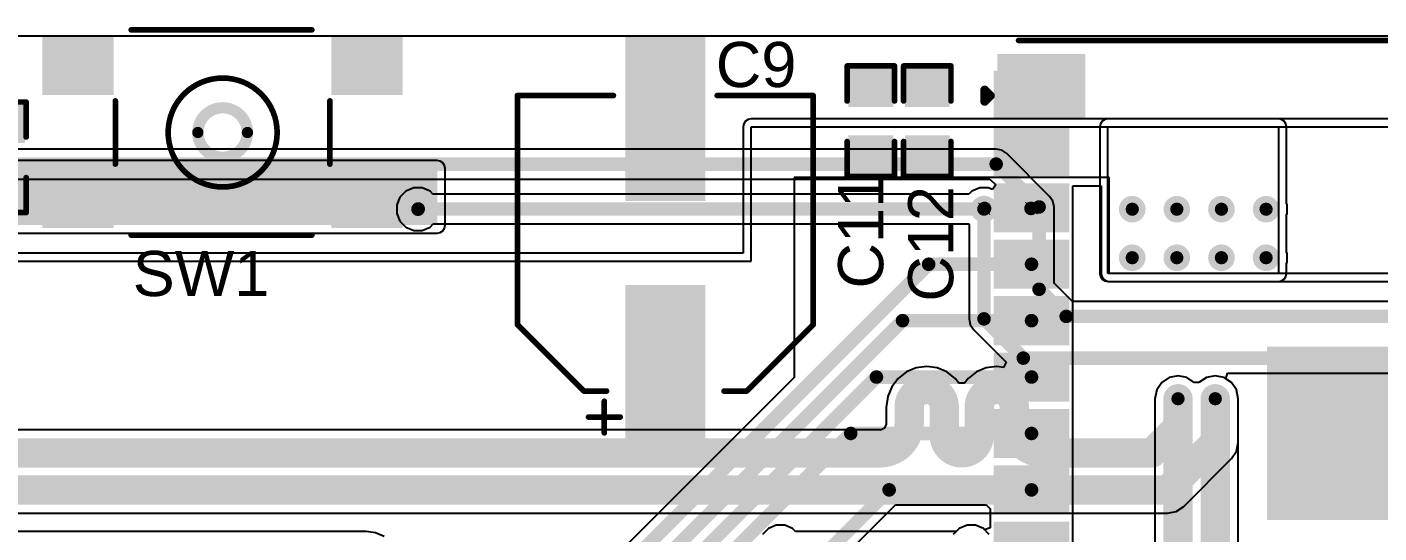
# Model space of a CAD drawing. Header units: millimetres. Extents: x -3 to 175, y -4 to 177.
# Drawn here: x 54.73 to 85.14, y 164.87 to 176.26 of the extents above; entities that cross this region are included whole.
import ezdxf

# ---------------------------------------------------------------- set-up
doc = ezdxf.new("R2010")
doc.units = ezdxf.units.MM
for name, color, linetype in [('BottomLayer', 5, 'Continuous'), ('TopLayer', 1, 'Continuous'), ('TopOverlay', 2, 'Continuous'), ('TopPaste', 8, 'Continuous'), ('TopSolder', 216, 'Continuous'), ('ViaHoleLayer', 16, 'Continuous')]:
    doc.layers.add(name, color=color, linetype=linetype)
doc.styles.add('Arial', font='', dxfattribs={"height": 0.2})
doc.styles.get('Arial').set_extended_font_data('Arial')

# ---------------------------------------------------------------- blocks, each defined once
blk = doc.blocks.new('TS_1109S_C_B_14')
at = {"layer": 'TopLayer'}
for points in [[(-3.95, 2.05), (-2.55, 2.05), (-2.55, 0.95), (-3.95, 0.95)], [(2.55, 2.05), (3.95, 2.05), (3.95, 0.95), (2.55, 0.95)], [(-3.95, -0.95), (-2.55, -0.95), (-2.55, -2.05), (-3.95, -2.05)], [(2.55, -0.95), (3.95, -0.95), (3.95, -2.05), (2.55, -2.05)]]:
    blk.add_hatch(color=1, dxfattribs=at).paths.add_polyline_path(points)
at = {"layer": 'TopPaste'}
for points in [[(-3.95, 2.05), (-2.55, 2.05), (-2.55, 0.95), (-3.95, 0.95)], [(2.55, 2.05), (3.95, 2.05), (3.95, 0.95), (2.55, 0.95)], [(-3.95, -0.95), (-2.55, -0.95), (-2.55, -2.05), (-3.95, -2.05)], [(2.55, -0.95), (3.95, -0.95), (3.95, -2.05), (2.55, -2.05)]]:
    blk.add_hatch(color=8, dxfattribs=at).paths.add_polyline_path(points)
at = {"layer": 'TopSolder'}
for points in [[(-4.052, 2.152), (-2.448, 2.152), (-2.448, 0.848), (-4.052, 0.848)], [(2.448, 2.152), (4.052, 2.152), (4.052, 0.848), (2.448, 0.848)], [(-4.052, -0.848), (-2.448, -0.848), (-2.448, -2.152), (-4.052, -2.152)], [(2.448, -0.848), (4.052, -0.848), (4.052, -2.152), (2.448, -2.152)]]:
    blk.add_hatch(color=216, dxfattribs=at).paths.add_polyline_path(points)
at = {"layer": 'TopOverlay', "const_width": 0.127}
for points in [[(2.057, 2.311), (-2.007, 2.311)], [(-2.413, 0.711), (-2.413, -0.711)], [(2.413, 0.711), (2.413, -0.711)], [(2.057, -2.311), (-2.007, -2.311)]]:
    blk.add_lwpolyline(points, dxfattribs=at)
at = {"layer": 'TopOverlay'}
for points, const_width in [([(-2.038, 2.311, 1), (-1.975, 2.311, 1)], 0.0635), ([(2.026, 2.311, 1), (2.089, 2.311, 1)], 0.0635), ([(1.226, 0, 1), (-1.226, 0, 1)], 0.127), ([(-2.445, 0.711, 1), (-2.381, 0.711, 1)], 0.0635), ([(0.557, 0, 1), (-0.557, 0, 1)], 0.254), ([(2.381, 0.711, 1), (2.445, 0.711, 1)], 0.0635), ([(-1.258, 0, 1), (-1.194, 0, 1)], 0.0635), ([(-0.621, 0, 1), (-0.494, 0, 1)], 0.127), ([(0.494, 0, 1), (0.621, 0, 1)], 0.127), ([(1.194, 0, 1), (1.258, 0, 1)], 0.0635), ([(-2.445, -0.711, 1), (-2.381, -0.711, 1)], 0.0635), ([(2.381, -0.711, 1), (2.445, -0.711, 1)], 0.0635), ([(-2.038, -2.311, 1), (-1.975, -2.311, 1)], 0.0635), ([(2.026, -2.311, 1), (2.089, -2.311, 1)], 0.0635)]:
    blk.add_lwpolyline(points, format="xyb", close=True, dxfattribs=dict(at, const_width=const_width))
blk = doc.blocks.new('C___0603_41')
at = {"layer": 'TopLayer'}
for points in [[(-0.381, 0.445), (-0.381, -0.445), (-1.143, -0.445), (-1.143, 0.445)], [(1.143, 0.445), (1.143, -0.445), (0.381, -0.445), (0.381, 0.445)]]:
    blk.add_hatch(color=1, dxfattribs=at).paths.add_polyline_path(points)
at = {"layer": 'TopPaste'}
for points in [[(-0.381, 0.445), (-0.381, -0.445), (-1.143, -0.445), (-1.143, 0.445)], [(1.143, 0.445), (1.143, -0.445), (0.381, -0.445), (0.381, 0.445)]]:
    blk.add_hatch(color=8, dxfattribs=at).paths.add_polyline_path(points)
at = {"layer": 'TopSolder'}
for points in [[(-0.321, 0.504), (-0.321, -0.504), (-1.203, -0.504), (-1.203, 0.504)], [(1.203, 0.504), (1.203, -0.504), (0.321, -0.504), (0.321, 0.504)]]:
    blk.add_hatch(color=216, dxfattribs=at).paths.add_polyline_path(points)
at = {"layer": 'TopOverlay', "const_width": 0.127}
for points in [[(-1.245, -0.533), (-1.245, 0.533)], [(-0.457, 0.533), (-1.245, 0.533)], [(1.245, 0.533), (0.457, 0.533)], [(1.245, -0.533), (1.245, 0.533)], [(-0.457, -0.533), (-1.245, -0.533)], [(1.245, -0.533), (0.457, -0.533)]]:
    blk.add_lwpolyline(points, dxfattribs=at)
at = {"layer": 'TopOverlay', "const_width": 0.0635}
for points in [[(-1.276, 0.533, 1), (-1.213, 0.533, 1)], [(-1.276, 0.533, 1), (-1.213, 0.533, 1)], [(-0.489, 0.533, 1), (-0.425, 0.533, 1)], [(0.425, 0.533, 1), (0.489, 0.533, 1)], [(1.213, 0.533, 1), (1.276, 0.533, 1)], [(1.213, 0.533, 1), (1.276, 0.533, 1)], [(-1.276, -0.533, 1), (-1.213, -0.533, 1)], [(-1.276, -0.533, 1), (-1.213, -0.533, 1)], [(-0.489, -0.533, 1), (-0.425, -0.533, 1)], [(0.425, -0.533, 1), (0.489, -0.533, 1)], [(1.213, -0.533, 1), (1.276, -0.533, 1)], [(1.213, -0.533, 1), (1.276, -0.533, 1)]]:
    blk.add_lwpolyline(points, format="xyb", close=True, dxfattribs=at)
blk = doc.blocks.new('41_SMD_UFL_M______55')
at = {"layer": 'TopLayer'}
for points in [[(-9.5, 9.33), (-8, 9.33), (-8, 8.43), (-9.5, 8.43)], [(8, 9.33), (9.5, 9.33), (9.5, 8.43), (8, 8.43)], [(-9.5, 8.06), (-8, 8.06), (-8, 7.16), (-9.5, 7.16)], [(8, 8.06), (9.5, 8.06), (9.5, 7.16), (8, 7.16)], [(-9.5, 6.79), (-8, 6.79), (-8, 5.89), (-9.5, 5.89)], [(8, 6.79), (9.5, 6.79), (9.5, 5.89), (8, 5.89)], [(-9.5, 5.52), (-8, 5.52), (-8, 4.62), (-9.5, 4.62)], [(8, 5.52), (9.5, 5.52), (9.5, 4.62), (8, 4.62)], [(-9.5, 4.25), (-8, 4.25), (-8, 3.35), (-9.5, 3.35)], [(8, 4.25), (9.5, 4.25), (9.5, 3.35), (8, 3.35)], [(-3.35, 3.11), (0.35, 3.11), (0.35, -0.59), (-3.35, -0.59)], [(-9.5, 2.98), (-8, 2.98), (-8, 2.08), (-9.5, 2.08)], [(8, 2.98), (9.5, 2.98), (9.5, 2.08), (8, 2.08)], [(-9.5, 1.71), (-8, 1.71), (-8, 0.81), (-9.5, 0.81)], [(8, 1.71), (9.5, 1.71), (9.5, 0.81), (8, 0.81)], [(-9.5, 0.44), (-8, 0.44), (-8, -0.46), (-9.5, -0.46)], [(8, 0.44), (9.5, 0.44), (9.5, -0.46), (8, -0.46)], [(-9.5, -0.83), (-8, -0.83), (-8, -1.73), (-9.5, -1.73)], [(8, -0.83), (9.5, -0.83), (9.5, -1.73), (8, -1.73)], [(-9.5, -2.1), (-8, -2.1), (-8, -3), (-9.5, -3)], [(8, -2.1), (9.5, -2.1), (9.5, -3), (8, -3)], [(-9.5, -3.37), (-8, -3.37), (-8, -4.27), (-9.5, -4.27)], [(8, -3.37), (9.5, -3.37), (9.5, -4.27), (8, -4.27)], [(-9.5, -4.64), (-8, -4.64), (-8, -5.54), (-9.5, -5.54)], [(8, -4.64), (9.5, -4.64), (9.5, -5.54), (8, -5.54)], [(-9.5, -5.91), (-8, -5.91), (-8, -6.81), (-9.5, -6.81)], [(8, -5.91), (9.5, -5.91), (9.5, -6.81), (8, -6.81)], [(-9.5, -7.18), (-8, -7.18), (-8, -8.08), (-9.5, -8.08)], [(8, -7.18), (9.5, -7.18), (9.5, -8.08), (8, -8.08)], [(-7.43, -9.63), (-7.43, -8.13), (-6.53, -8.13), (-6.53, -9.63)], [(-6.16, -9.63), (-6.16, -8.13), (-5.26, -8.13), (-5.26, -9.63)], [(-4.89, -9.63), (-4.89, -8.13), (-3.99, -8.13), (-3.99, -9.63)], [(-3.62, -9.63), (-3.62, -8.13), (-2.72, -8.13), (-2.72, -9.63)], [(-2.35, -9.63), (-2.35, -8.13), (-1.45, -8.13), (-1.45, -9.63)], [(-1.08, -9.63), (-1.08, -8.13), (-0.18, -8.13), (-0.18, -9.63)], [(0.19, -9.63), (0.19, -8.13), (1.09, -8.13), (1.09, -9.63)], [(1.46, -9.63), (1.46, -8.13), (2.36, -8.13), (2.36, -9.63)], [(2.73, -9.63), (2.73, -8.13), (3.63, -8.13), (3.63, -9.63)], [(4, -9.63), (4, -8.13), (4.9, -8.13), (4.9, -9.63)], [(5.27, -9.63), (5.27, -8.13), (6.17, -8.13), (6.17, -9.63)], [(6.54, -9.63), (6.54, -8.13), (7.44, -8.13), (7.44, -9.63)]]:
    blk.add_hatch(color=1, dxfattribs=at).paths.add_polyline_path(points)
at = {"layer": 'TopOverlay'}
for points in [[(-9.521, 9.362), (-7.541, 9.362), (-7.541, 9.802), (-9.521, 9.802)], [(-7.959, 8.328), (-7.541, 8.328), (-7.541, 9.406), (-7.959, 9.406)]]:
    blk.add_hatch(color=2, dxfattribs=at).paths.add_polyline_path(points)
at = {"layer": 'TopPaste'}
for points in [[(-9.5, 9.33), (-8, 9.33), (-8, 8.43), (-9.5, 8.43)], [(8, 9.33), (9.5, 9.33), (9.5, 8.43), (8, 8.43)], [(-9.5, 8.06), (-8, 8.06), (-8, 7.16), (-9.5, 7.16)], [(8, 8.06), (9.5, 8.06), (9.5, 7.16), (8, 7.16)], [(-9.5, 6.79), (-8, 6.79), (-8, 5.89), (-9.5, 5.89)], [(8, 6.79), (9.5, 6.79), (9.5, 5.89), (8, 5.89)], [(-9.5, 5.52), (-8, 5.52), (-8, 4.62), (-9.5, 4.62)], [(8, 5.52), (9.5, 5.52), (9.5, 4.62), (8, 4.62)], [(-9.5, 4.25), (-8, 4.25), (-8, 3.35), (-9.5, 3.35)], [(8, 4.25), (9.5, 4.25), (9.5, 3.35), (8, 3.35)], [(-3.35, 3.11), (0.35, 3.11), (0.35, -0.59), (-3.35, -0.59)], [(-9.5, 2.98), (-8, 2.98), (-8, 2.08), (-9.5, 2.08)], [(8, 2.98), (9.5, 2.98), (9.5, 2.08), (8, 2.08)], [(-9.5, 1.71), (-8, 1.71), (-8, 0.81), (-9.5, 0.81)], [(8, 1.71), (9.5, 1.71), (9.5, 0.81), (8, 0.81)], [(-9.5, 0.44), (-8, 0.44), (-8, -0.46), (-9.5, -0.46)], [(8, 0.44), (9.5, 0.44), (9.5, -0.46), (8, -0.46)], [(-9.5, -0.83), (-8, -0.83), (-8, -1.73), (-9.5, -1.73)], [(8, -0.83), (9.5, -0.83), (9.5, -1.73), (8, -1.73)], [(-9.5, -2.1), (-8, -2.1), (-8, -3), (-9.5, -3)], [(8, -2.1), (9.5, -2.1), (9.5, -3), (8, -3)], [(-9.5, -3.37), (-8, -3.37), (-8, -4.27), (-9.5, -4.27)], [(8, -3.37), (9.5, -3.37), (9.5, -4.27), (8, -4.27)], [(-9.5, -4.64), (-8, -4.64), (-8, -5.54), (-9.5, -5.54)], [(8, -4.64), (9.5, -4.64), (9.5, -5.54), (8, -5.54)], [(-9.5, -5.91), (-8, -5.91), (-8, -6.81), (-9.5, -6.81)], [(8, -5.91), (9.5, -5.91), (9.5, -6.81), (8, -6.81)], [(-9.5, -7.18), (-8, -7.18), (-8, -8.08), (-9.5, -8.08)], [(8, -7.18), (9.5, -7.18), (9.5, -8.08), (8, -8.08)], [(-7.43, -9.63), (-7.43, -8.13), (-6.53, -8.13), (-6.53, -9.63)], [(-6.16, -9.63), (-6.16, -8.13), (-5.26, -8.13), (-5.26, -9.63)], [(-4.89, -9.63), (-4.89, -8.13), (-3.99, -8.13), (-3.99, -9.63)], [(-3.62, -9.63), (-3.62, -8.13), (-2.72, -8.13), (-2.72, -9.63)], [(-2.35, -9.63), (-2.35, -8.13), (-1.45, -8.13), (-1.45, -9.63)], [(-1.08, -9.63), (-1.08, -8.13), (-0.18, -8.13), (-0.18, -9.63)], [(0.19, -9.63), (0.19, -8.13), (1.09, -8.13), (1.09, -9.63)], [(1.46, -9.63), (1.46, -8.13), (2.36, -8.13), (2.36, -9.63)], [(2.73, -9.63), (2.73, -8.13), (3.63, -8.13), (3.63, -9.63)], [(4, -9.63), (4, -8.13), (4.9, -8.13), (4.9, -9.63)], [(5.27, -9.63), (5.27, -8.13), (6.17, -8.13), (6.17, -9.63)], [(6.54, -9.63), (6.54, -8.13), (7.44, -8.13), (7.44, -9.63)]]:
    blk.add_hatch(color=8, dxfattribs=at).paths.add_polyline_path(points)
at = {"layer": 'TopSolder'}
for points in [[(-9.602, 9.432), (-7.898, 9.432), (-7.898, 8.328), (-9.602, 8.328)], [(7.898, 9.432), (9.602, 9.432), (9.602, 8.328), (7.898, 8.328)], [(-9.602, 8.162), (-7.898, 8.162), (-7.898, 7.058), (-9.602, 7.058)], [(7.898, 8.162), (9.602, 8.162), (9.602, 7.058), (7.898, 7.058)], [(-9.602, 6.892), (-7.898, 6.892), (-7.898, 5.788), (-9.602, 5.788)], [(7.898, 6.892), (9.602, 6.892), (9.602, 5.788), (7.898, 5.788)], [(-9.602, 5.622), (-7.898, 5.622), (-7.898, 4.518), (-9.602, 4.518)], [(7.898, 5.622), (9.602, 5.622), (9.602, 4.518), (7.898, 4.518)], [(-9.602, 4.352), (-7.898, 4.352), (-7.898, 3.248), (-9.602, 3.248)], [(7.898, 4.352), (9.602, 4.352), (9.602, 3.248), (7.898, 3.248)], [(-9.602, 3.082), (-7.898, 3.082), (-7.898, 1.978), (-9.602, 1.978)], [(-3.452, 3.212), (0.452, 3.212), (0.452, -0.692), (-3.452, -0.692)], [(7.898, 3.082), (9.602, 3.082), (9.602, 1.978), (7.898, 1.978)], [(-9.602, 1.812), (-7.898, 1.812), (-7.898, 0.708), (-9.602, 0.708)], [(7.898, 1.812), (9.602, 1.812), (9.602, 0.708), (7.898, 0.708)], [(-9.602, 0.542), (-7.898, 0.542), (-7.898, -0.562), (-9.602, -0.562)], [(7.898, 0.542), (9.602, 0.542), (9.602, -0.562), (7.898, -0.562)], [(-9.602, -0.728), (-7.898, -0.728), (-7.898, -1.832), (-9.602, -1.832)], [(7.898, -0.728), (9.602, -0.728), (9.602, -1.832), (7.898, -1.832)], [(-9.602, -1.998), (-7.898, -1.998), (-7.898, -3.102), (-9.602, -3.102)], [(7.898, -1.998), (9.602, -1.998), (9.602, -3.102), (7.898, -3.102)], [(-9.602, -3.268), (-7.898, -3.268), (-7.898, -4.372), (-9.602, -4.372)], [(7.898, -3.268), (9.602, -3.268), (9.602, -4.372), (7.898, -4.372)], [(-9.602, -4.538), (-7.898, -4.538), (-7.898, -5.642), (-9.602, -5.642)], [(7.898, -4.538), (9.602, -4.538), (9.602, -5.642), (7.898, -5.642)], [(-9.602, -5.808), (-7.898, -5.808), (-7.898, -6.912), (-9.602, -6.912)], [(7.898, -5.808), (9.602, -5.808), (9.602, -6.912), (7.898, -6.912)], [(-9.602, -7.078), (-7.898, -7.078), (-7.898, -8.182), (-9.602, -8.182)], [(7.898, -7.078), (9.602, -7.078), (9.602, -8.182), (7.898, -8.182)], [(-7.532, -9.732), (-7.532, -8.028), (-6.428, -8.028), (-6.428, -9.732)], [(-6.262, -9.732), (-6.262, -8.028), (-5.158, -8.028), (-5.158, -9.732)], [(-4.992, -9.732), (-4.992, -8.028), (-3.888, -8.028), (-3.888, -9.732)], [(-3.722, -9.732), (-3.722, -8.028), (-2.618, -8.028), (-2.618, -9.732)], [(-2.452, -9.732), (-2.452, -8.028), (-1.348, -8.028), (-1.348, -9.732)], [(-1.182, -9.732), (-1.182, -8.028), (-0.078, -8.028), (-0.078, -9.732)], [(0.088, -9.732), (0.088, -8.028), (1.192, -8.028), (1.192, -9.732)], [(1.358, -9.732), (1.358, -8.028), (2.462, -8.028), (2.462, -9.732)], [(2.628, -9.732), (2.628, -8.028), (3.732, -8.028), (3.732, -9.732)], [(3.898, -9.732), (3.898, -8.028), (5.002, -8.028), (5.002, -9.732)], [(5.168, -9.732), (5.168, -8.028), (6.272, -8.028), (6.272, -9.732)], [(6.438, -9.732), (6.438, -8.028), (7.542, -8.028), (7.542, -9.732)]]:
    blk.add_hatch(color=216, dxfattribs=at).paths.add_polyline_path(points)
at = {"layer": 'TopOverlay'}
for points, const_width in [([(-9.042, 10.109), (9.042, 10.109)], 0.127), ([(9.042, 9.576), (9.042, 10.109)], 0.127), ([(-9.804, 8.738), (-9.804, 8.992)], 0.2), ([(-9.804, 8.992), (-9.677, 8.865)], 0.2), ([(-9.804, 8.738), (-9.677, 8.865)], 0.2), ([(-9.064, -9.146), (-9.064, -8.333)], 0.127), ([(9.046, -9.171), (9.046, -8.359)], 0.127), ([(-9.064, -9.171), (-7.669, -9.171)], 0.127), ([(7.651, -9.171), (9.046, -9.171)], 0.127)]:
    blk.add_lwpolyline(points, dxfattribs=dict(at, const_width=const_width))
for points, const_width in [([(-9.074, 10.109, 1), (-9.011, 10.109, 1)], 0.0635), ([(9.011, 10.109, 1), (9.074, 10.109, 1)], 0.0635), ([(9.011, 10.109, 1), (9.074, 10.109, 1)], 0.0635), ([(9.011, 9.576, 1), (9.074, 9.576, 1)], 0.0635), ([(-9.854, 8.992, 1), (-9.754, 8.992, 1)], 0.1), ([(-9.854, 8.992, 1), (-9.754, 8.992, 1)], 0.1), ([(-9.854, 8.738, 1), (-9.754, 8.738, 1)], 0.1), ([(-9.854, 8.738, 1), (-9.754, 8.738, 1)], 0.1), ([(-9.727, 8.865, 1), (-9.627, 8.865, 1)], 0.1), ([(-9.727, 8.865, 1), (-9.627, 8.865, 1)], 0.1), ([(-9.096, -8.333, 1), (-9.032, -8.333, 1)], 0.0635), ([(9.015, -8.359, 1), (9.078, -8.359, 1)], 0.0635), ([(-9.096, -9.146, 1), (-9.032, -9.146, 1)], 0.0635), ([(-9.096, -9.171, 1), (-9.032, -9.171, 1)], 0.0635), ([(-7.701, -9.171, 1), (-7.637, -9.171, 1)], 0.0635), ([(7.62, -9.171, 1), (7.683, -9.171, 1)], 0.0635), ([(9.015, -9.171, 1), (9.078, -9.171, 1)], 0.0635), ([(9.015, -9.171, 1), (9.078, -9.171, 1)], 0.0635)]:
    blk.add_lwpolyline(points, format="xyb", close=True, dxfattribs=dict(at, const_width=const_width))
blk = doc.blocks.new('C___0603_163')
at = {"layer": 'TopLayer'}
for points in [[(-0.381, 0.445), (-0.381, -0.445), (-1.143, -0.445), (-1.143, 0.445)], [(1.143, 0.445), (1.143, -0.445), (0.381, -0.445), (0.381, 0.445)]]:
    blk.add_hatch(color=1, dxfattribs=at).paths.add_polyline_path(points)
at = {"layer": 'TopPaste'}
for points in [[(-0.381, 0.445), (-0.381, -0.445), (-1.143, -0.445), (-1.143, 0.445)], [(1.143, 0.445), (1.143, -0.445), (0.381, -0.445), (0.381, 0.445)]]:
    blk.add_hatch(color=8, dxfattribs=at).paths.add_polyline_path(points)
at = {"layer": 'TopSolder'}
for points in [[(-0.321, 0.504), (-0.321, -0.504), (-1.203, -0.504), (-1.203, 0.504)], [(1.203, 0.504), (1.203, -0.504), (0.321, -0.504), (0.321, 0.504)]]:
    blk.add_hatch(color=216, dxfattribs=at).paths.add_polyline_path(points)
at = {"layer": 'TopOverlay', "const_width": 0.127}
for points in [[(-0.457, 0.533), (-1.245, 0.533)], [(-1.245, -0.533), (-1.245, 0.533)], [(1.245, 0.533), (0.457, 0.533)], [(1.245, -0.533), (1.245, 0.533)], [(-0.457, -0.533), (-1.245, -0.533)], [(1.245, -0.533), (0.457, -0.533)]]:
    blk.add_lwpolyline(points, dxfattribs=at)
at = {"layer": 'TopOverlay', "const_width": 0.0635}
for points in [[(-1.276, 0.533, 1), (-1.213, 0.533, 1)], [(-1.276, 0.533, 1), (-1.213, 0.533, 1)], [(-0.489, 0.533, 1), (-0.425, 0.533, 1)], [(0.425, 0.533, 1), (0.489, 0.533, 1)], [(1.213, 0.533, 1), (1.276, 0.533, 1)], [(1.213, 0.533, 1), (1.276, 0.533, 1)], [(-1.276, -0.533, 1), (-1.213, -0.533, 1)], [(-1.276, -0.533, 1), (-1.213, -0.533, 1)], [(-0.489, -0.533, 1), (-0.425, -0.533, 1)], [(0.425, -0.533, 1), (0.489, -0.533, 1)], [(1.213, -0.533, 1), (1.276, -0.533, 1)], [(1.213, -0.533, 1), (1.276, -0.533, 1)]]:
    blk.add_lwpolyline(points, format="xyb", close=True, dxfattribs=at)
blk = doc.blocks.new('C___0603_164')
at = {"layer": 'TopLayer'}
for points in [[(-0.381, 0.445), (-0.381, -0.445), (-1.143, -0.445), (-1.143, 0.445)], [(1.143, 0.445), (1.143, -0.445), (0.381, -0.445), (0.381, 0.445)]]:
    blk.add_hatch(color=1, dxfattribs=at).paths.add_polyline_path(points)
at = {"layer": 'TopPaste'}
for points in [[(-0.381, 0.445), (-0.381, -0.445), (-1.143, -0.445), (-1.143, 0.445)], [(1.143, 0.445), (1.143, -0.445), (0.381, -0.445), (0.381, 0.445)]]:
    blk.add_hatch(color=8, dxfattribs=at).paths.add_polyline_path(points)
at = {"layer": 'TopSolder'}
for points in [[(-0.321, 0.504), (-0.321, -0.504), (-1.203, -0.504), (-1.203, 0.504)], [(1.203, 0.504), (1.203, -0.504), (0.321, -0.504), (0.321, 0.504)]]:
    blk.add_hatch(color=216, dxfattribs=at).paths.add_polyline_path(points)
at = {"layer": 'TopOverlay', "const_width": 0.127}
for points in [[(-1.245, 0.533), (-0.457, 0.533)], [(-1.245, 0.533), (-1.245, -0.533)], [(0.457, 0.533), (1.245, 0.533)], [(1.245, 0.533), (1.245, -0.533)], [(-1.245, -0.533), (-0.457, -0.533)], [(0.457, -0.533), (1.245, -0.533)]]:
    blk.add_lwpolyline(points, dxfattribs=at)
at = {"layer": 'TopOverlay', "const_width": 0.0635}
for points in [[(-1.276, 0.533, 1), (-1.213, 0.533, 1)], [(-1.276, 0.533, 1), (-1.213, 0.533, 1)], [(-0.489, 0.533, 1), (-0.425, 0.533, 1)], [(0.425, 0.533, 1), (0.489, 0.533, 1)], [(1.213, 0.533, 1), (1.276, 0.533, 1)], [(1.213, 0.533, 1), (1.276, 0.533, 1)], [(-1.276, -0.533, 1), (-1.213, -0.533, 1)], [(-1.276, -0.533, 1), (-1.213, -0.533, 1)], [(-0.489, -0.533, 1), (-0.425, -0.533, 1)], [(0.425, -0.533, 1), (0.489, -0.533, 1)], [(1.213, -0.533, 1), (1.276, -0.533, 1)], [(1.213, -0.533, 1), (1.276, -0.533, 1)]]:
    blk.add_lwpolyline(points, format="xyb", close=True, dxfattribs=at)
blk = doc.blocks.new('RVT1H470M0607_165')
at = {"layer": 'TopLayer'}
for points in [[(-4.55, 0.8), (-1.05, 0.8), (-1.05, -0.8), (-4.55, -0.8)], [(1.05, 0.8), (4.55, 0.8), (4.55, -0.8), (1.05, -0.8)]]:
    blk.add_hatch(color=1, dxfattribs=at).paths.add_polyline_path(points)
at = {"layer": 'TopPaste'}
for points in [[(-4.55, 0.8), (-1.05, 0.8), (-1.05, -0.8), (-4.55, -0.8)], [(1.05, 0.8), (4.55, 0.8), (4.55, -0.8), (1.05, -0.8)]]:
    blk.add_hatch(color=8, dxfattribs=at).paths.add_polyline_path(points)
at = {"layer": 'TopSolder'}
for points in [[(-4.652, 0.902), (-0.948, 0.902), (-0.948, -0.902), (-4.652, -0.902)], [(0.948, 0.902), (4.652, 0.902), (4.652, -0.902), (0.948, -0.902)]]:
    blk.add_hatch(color=216, dxfattribs=at).paths.add_polyline_path(points)
at = {"layer": 'TopOverlay', "const_width": 0.127}
for points in [[(-1.835, 3.327), (-3.333, 1.829)], [(-1.835, 3.327), (3.321, 3.327)], [(3.321, 3.327), (3.321, 1.168)], [(-3.333, 1.829), (-3.333, 1.321)], [(-3.918, 1.727), (-3.918, 1.016)], [(-4.273, 1.372), (-3.562, 1.372)], [(3.321, -1.168), (3.321, -3.327)], [(-3.333, -1.321), (-3.333, -1.829)], [(-3.333, -1.829), (-1.835, -3.327)], [(-1.835, -3.327), (3.321, -3.327)]]:
    blk.add_lwpolyline(points, dxfattribs=at)
at = {"layer": 'TopOverlay', "const_width": 0.0635}
for points in [[(-1.867, 3.327, 1), (-1.803, 3.327, 1)], [(-1.867, 3.327, 1), (-1.803, 3.327, 1)], [(3.29, 3.327, 1), (3.353, 3.327, 1)], [(3.29, 3.327, 1), (3.353, 3.327, 1)], [(-3.365, 1.829, 1), (-3.302, 1.829, 1)], [(-3.365, 1.829, 1), (-3.302, 1.829, 1)], [(-3.949, 1.727, 1), (-3.886, 1.727, 1)], [(-4.305, 1.372, 1), (-4.241, 1.372, 1)], [(-3.594, 1.372, 1), (-3.53, 1.372, 1)], [(-3.365, 1.321, 1), (-3.302, 1.321, 1)], [(3.29, 1.168, 1), (3.353, 1.168, 1)], [(-3.949, 1.016, 1), (-3.886, 1.016, 1)], [(3.29, -1.168, 1), (3.353, -1.168, 1)], [(-3.365, -1.321, 1), (-3.302, -1.321, 1)], [(-3.365, -1.829, 1), (-3.302, -1.829, 1)], [(-3.365, -1.829, 1), (-3.302, -1.829, 1)], [(-1.867, -3.327, 1), (-1.803, -3.327, 1)], [(-1.867, -3.327, 1), (-1.803, -3.327, 1)], [(3.29, -3.327, 1), (3.353, -3.327, 1)], [(3.29, -3.327, 1), (3.353, -3.327, 1)]]:
    blk.add_lwpolyline(points, format="xyb", close=True, dxfattribs=at)

msp = doc.modelspace()

# ---------------------------------------------------------------- hatches: boundary and pattern name
at = {"layer": 'BottomLayer'}
h = msp.add_hatch(color=5, dxfattribs=at)
edge = h.paths.add_edge_path()
edge.add_arc((63.525, 172.161), 0.3, 0, 360)
h = msp.add_hatch(color=5, dxfattribs=at)
edge = h.paths.add_edge_path()
edge.add_arc((76.256, 172.166), 0.3, 0, 360)
h = msp.add_hatch(color=5, dxfattribs=at)
edge = h.paths.add_edge_path()
edge.add_arc((79.591, 172.161), 0.3, 0, 360)
h = msp.add_hatch(color=5, dxfattribs=at)
edge = h.paths.add_edge_path()
edge.add_arc((80.594, 172.161), 0.3, 0, 360)
h = msp.add_hatch(color=5, dxfattribs=at)
edge = h.paths.add_edge_path()
edge.add_arc((81.597, 172.161), 0.3, 0, 360)
h = msp.add_hatch(color=5, dxfattribs=at)
edge = h.paths.add_edge_path()
edge.add_arc((82.601, 172.161), 0.3, 0, 360)
h = msp.add_hatch(color=5, dxfattribs=at)
edge = h.paths.add_edge_path()
edge.add_arc((79.591, 171.069), 0.3, 0, 360)
h = msp.add_hatch(color=5, dxfattribs=at)
edge = h.paths.add_edge_path()
edge.add_arc((80.594, 171.069), 0.3, 0, 360)
h = msp.add_hatch(color=5, dxfattribs=at)
edge = h.paths.add_edge_path()
edge.add_arc((81.597, 171.069), 0.3, 0, 360)
h = msp.add_hatch(color=5, dxfattribs=at)
edge = h.paths.add_edge_path()
edge.add_arc((82.601, 171.069), 0.3, 0, 360)
h = msp.add_hatch(color=5, dxfattribs=at)
edge = h.paths.add_edge_path()
edge.add_arc((80.62, 167.894), 0.3, 0, 360)
h = msp.add_hatch(color=5, dxfattribs=at)
edge = h.paths.add_edge_path()
edge.add_arc((81.458, 167.894), 0.3, 0, 360)
at = {"layer": 'TopLayer'}
msp.add_hatch(color=1, dxfattribs=at).paths.add_polyline_path([(52.324, 171.806), (63.957, 171.806), (63.957, 173.076), (52.324, 173.076)])
h = msp.add_hatch(color=1, dxfattribs=at)
edge = h.paths.add_edge_path()
edge.add_arc((63.525, 172.161), 0.3, 0, 360)
h = msp.add_hatch(color=1, dxfattribs=at)
edge = h.paths.add_edge_path()
edge.add_arc((76.256, 172.166), 0.3, 0, 360)
h = msp.add_hatch(color=1, dxfattribs=at)
edge = h.paths.add_edge_path()
edge.add_arc((79.591, 172.161), 0.3, 0, 360)
h = msp.add_hatch(color=1, dxfattribs=at)
edge = h.paths.add_edge_path()
edge.add_arc((80.594, 172.161), 0.3, 0, 360)
h = msp.add_hatch(color=1, dxfattribs=at)
edge = h.paths.add_edge_path()
edge.add_arc((81.597, 172.161), 0.3, 0, 360)
h = msp.add_hatch(color=1, dxfattribs=at)
edge = h.paths.add_edge_path()
edge.add_arc((82.601, 172.161), 0.3, 0, 360)
h = msp.add_hatch(color=1, dxfattribs=at)
edge = h.paths.add_edge_path()
edge.add_arc((79.591, 171.069), 0.3, 0, 360)
h = msp.add_hatch(color=1, dxfattribs=at)
edge = h.paths.add_edge_path()
edge.add_arc((80.594, 171.069), 0.3, 0, 360)
h = msp.add_hatch(color=1, dxfattribs=at)
edge = h.paths.add_edge_path()
edge.add_arc((81.597, 171.069), 0.3, 0, 360)
h = msp.add_hatch(color=1, dxfattribs=at)
edge = h.paths.add_edge_path()
edge.add_arc((82.601, 171.069), 0.3, 0, 360)
h = msp.add_hatch(color=1, dxfattribs=at)
edge = h.paths.add_edge_path()
edge.add_arc((80.62, 167.894), 0.3, 0, 360)
h = msp.add_hatch(color=1, dxfattribs=at)
edge = h.paths.add_edge_path()
edge.add_arc((81.458, 167.894), 0.3, 0, 360)
at = {"layer": 'ViaHoleLayer'}
h = msp.add_hatch(color=16, dxfattribs=at)
edge = h.paths.add_edge_path()
edge.add_arc((63.525, 172.161), 0.15, 0, 360)
h = msp.add_hatch(color=16, dxfattribs=at)
edge = h.paths.add_edge_path()
edge.add_arc((76.256, 172.166), 0.15, 0, 360)
h = msp.add_hatch(color=16, dxfattribs=at)
edge = h.paths.add_edge_path()
edge.add_arc((79.591, 172.161), 0.15, 0, 360)
h = msp.add_hatch(color=16, dxfattribs=at)
edge = h.paths.add_edge_path()
edge.add_arc((80.594, 172.161), 0.15, 0, 360)
h = msp.add_hatch(color=16, dxfattribs=at)
edge = h.paths.add_edge_path()
edge.add_arc((81.597, 172.161), 0.15, 0, 360)
h = msp.add_hatch(color=16, dxfattribs=at)
edge = h.paths.add_edge_path()
edge.add_arc((82.601, 172.161), 0.15, 0, 360)
h = msp.add_hatch(color=16, dxfattribs=at)
edge = h.paths.add_edge_path()
edge.add_arc((79.591, 171.069), 0.15, 0, 360)
h = msp.add_hatch(color=16, dxfattribs=at)
edge = h.paths.add_edge_path()
edge.add_arc((80.594, 171.069), 0.15, 0, 360)
h = msp.add_hatch(color=16, dxfattribs=at)
edge = h.paths.add_edge_path()
edge.add_arc((81.597, 171.069), 0.15, 0, 360)
h = msp.add_hatch(color=16, dxfattribs=at)
edge = h.paths.add_edge_path()
edge.add_arc((82.601, 171.069), 0.15, 0, 360)
h = msp.add_hatch(color=16, dxfattribs=at)
edge = h.paths.add_edge_path()
edge.add_arc((80.62, 167.894), 0.15, 0, 360)
h = msp.add_hatch(color=16, dxfattribs=at)
edge = h.paths.add_edge_path()
edge.add_arc((81.458, 167.894), 0.15, 0, 360)

# ---------------------------------------------------------------- linework, layer by layer
at = {"layer": 'BottomLayer'}
for p, q in [((28.394, 176.068), (137.461, 176.068)), ((78.877, 174.085), (78.864, 174.015)), ((78.864, 174.015), (78.864, 170.713)), ((78.917, 174.144), (78.877, 174.085)), ((78.975, 174.183), (78.917, 174.144)), ((79.045, 174.197), (78.975, 174.183)), ((101.71, 174.197), (79.045, 174.197)), ((79.045, 170.713), (79.045, 174.015)), ((79.045, 174.015), (101.854, 174.015)), ((76.53, 173.514), (46.711, 173.514)), ((76.659, 173.488), (76.53, 173.514)), ((76.768, 173.415), (76.659, 173.488)), ((77.733, 172.45), (76.768, 173.415)), ((46.85, 172.841), (76.391, 172.841)), ((76.391, 172.841), (76.52, 172.711)), ((63.12, 172.432), (63.048, 172.256)), ((63.255, 172.566), (63.12, 172.432)), ((63.43, 172.639), (63.255, 172.566)), ((63.62, 172.639), (63.43, 172.639)), ((63.796, 172.566), (63.62, 172.639)), ((63.86, 172.503), (63.796, 172.566)), ((75.917, 172.503), (63.86, 172.503)), ((75.986, 172.571), (75.917, 172.503)), ((76.161, 172.644), (75.986, 172.571)), ((76.351, 172.644), (76.161, 172.644)), ((76.448, 172.604), (76.351, 172.644)), ((76.52, 172.711), (76.448, 172.604)), ((77.806, 172.341), (77.733, 172.45)), ((63.048, 172.256), (63.048, 172.066)), ((77.832, 172.212), (77.806, 172.341)), ((77.832, 170.497), (77.832, 172.212)), ((63.048, 172.066), (63.12, 171.891)), ((63.12, 171.891), (63.255, 171.756)), ((63.796, 171.756), (63.869, 171.829)), ((63.869, 171.829), (75.917, 171.829)), ((75.917, 171.829), (75.92, 171.827)), ((75.92, 171.827), (75.92, 169.692)), ((63.255, 171.756), (63.43, 171.683)), ((63.43, 171.683), (63.62, 171.683)), ((63.62, 171.683), (63.796, 171.756)), ((78.864, 170.713), (78.877, 170.644)), ((78.877, 170.644), (78.917, 170.585)), ((95.55, 170.713), (79.045, 170.713)), ((78.244, 170.085), (77.832, 170.497)), ((78.917, 170.585), (78.975, 170.546)), ((78.975, 170.546), (79.045, 170.532)), ((79.045, 170.532), (95.55, 170.532)), ((88.129, 170.085), (78.244, 170.085)), ((75.92, 169.692), (75.945, 169.563)), ((75.945, 169.563), (76.018, 169.454)), ((76.018, 169.454), (76.752, 168.72)), ((74.513, 168.498), (74.325, 168.353)), ((74.733, 168.588), (74.513, 168.498)), ((74.968, 168.619), (74.733, 168.588)), ((75.203, 168.588), (74.968, 168.619)), ((75.423, 168.498), (75.203, 168.588)), ((75.611, 168.353), (75.423, 168.498)), ((76.088, 168.498), (75.9, 168.353)), ((76.307, 168.588), (76.088, 168.498)), ((76.543, 168.619), (76.307, 168.588)), ((76.693, 168.6), (76.543, 168.619)), ((76.752, 168.72), (76.693, 168.6)), ((81.698, 168.345), (81.736, 168.472)), ((81.736, 168.472), (105.181, 168.472)), ((74.18, 168.165), (74.09, 167.945)), ((74.325, 168.353), (74.18, 168.165)), ((75.692, 168.248), (75.611, 168.353)), ((75.819, 168.248), (75.692, 168.248)), ((75.9, 168.353), (75.819, 168.248)), ((81.824, 168.26), (81.698, 168.345)), ((81.936, 168.092), (81.824, 168.26)), ((74.09, 167.945), (74.063, 167.742)), ((81.976, 167.894), (81.936, 168.092)), ((81.976, 166.912), (81.976, 167.894)), ((74.063, 167.742), (74.056, 167.71)), ((74.056, 167.71), (74.056, 167.335)), ((74.059, 167.321), (74.021, 167.228)), ((74.056, 167.335), (74.059, 167.321)), ((73.914, 167.193), (26.859, 167.193)), ((73.928, 167.19), (73.914, 167.193)), ((74.021, 167.228), (73.928, 167.19)), ((81.824, 166.546), (81.936, 166.714)), ((81.936, 166.714), (81.976, 166.912)), ((80.749, 165.47), (81.824, 166.546)), ((80.581, 165.358), (80.749, 165.47)), ((26.297, 165.319), (80.383, 165.319)), ((80.383, 165.319), (80.581, 165.358)), ((62.357, 164.904), (18.856, 164.904)), ((62.569, 164.876), (62.357, 164.904)), ((62.767, 164.794), (62.569, 164.876)), ((71.408, 164.972), (71.274, 164.837)), ((71.584, 165.044), (71.408, 164.972)), ((71.774, 165.044), (71.584, 165.044)), ((71.949, 164.972), (71.774, 165.044)), ((72.018, 164.903), (71.949, 164.972)), ((75.632, 164.903), (72.018, 164.903)), ((75.701, 164.972), (75.632, 164.903)), ((75.876, 165.044), (75.701, 164.972)), ((76.066, 165.044), (75.876, 165.044)), ((76.242, 164.972), (76.066, 165.044)), ((76.376, 164.837), (76.242, 164.972))]:
    msp.add_line(p, q, dxfattribs=at)
for points, const_width in [([(46.711, 173.177), (76.53, 173.177)], 0.305), ([(76.53, 173.177), (77.495, 172.212)], 0.305), ([(63.525, 172.161), (63.53, 172.166)], 0.305), ([(63.53, 172.166), (76.256, 172.166)], 0.305), ([(76.256, 169.692), (76.256, 172.166)], 0.305), ([(77.495, 170.358), (77.495, 172.212)], 0.305), ([(77.495, 170.358), (78.105, 169.748)], 0.305), ([(76.256, 169.692), (77.14, 168.808)], 0.305), ([(78.105, 169.748), (88.468, 169.748)], 0.305), ([(77.14, 168.808), (105.181, 168.808)], 0.305), ([(80.62, 167.259), (80.62, 167.894)], 0.66), ([(81.458, 166.912), (81.458, 167.894)], 0.66), ([(74.574, 167.335), (74.574, 167.71)], 0.66), ([(75.362, 167.069), (75.362, 167.71)], 0.66), ([(76.149, 167.069), (76.149, 167.71)], 0.66), ([(76.937, 167.335), (76.937, 167.71)], 0.66), ([(80.035, 166.675), (80.62, 167.259)], 0.66), ([(26.645, 166.675), (71.613, 166.675)], 0.66), ([(71.613, 166.675), (73.914, 166.675)], 0.66), ([(77.597, 166.675), (78.715, 166.675)], 0.66), ([(78.715, 166.675), (80.035, 166.675)], 0.66), ([(80.383, 165.837), (81.458, 166.912)], 0.66), ([(26.297, 165.837), (80.383, 165.837)], 0.66)]:
    msp.add_lwpolyline(points, dxfattribs=dict(at, const_width=const_width))
for points, const_width in [([(76.454, 173.177, 1), (76.606, 173.177, 1)], 0.152), ([(76.454, 173.177, 1), (76.606, 173.177, 1)], 0.152), ([(63.449, 172.161, 1), (63.602, 172.161, 1)], 0.152), ([(63.454, 172.166, 1), (63.606, 172.166, 1)], 0.152), ([(63.454, 172.166, 1), (63.606, 172.166, 1)], 0.152), ([(76.18, 172.166, 1), (76.332, 172.166, 1)], 0.152), ([(76.18, 172.166, 1), (76.332, 172.166, 1)], 0.152), ([(77.419, 172.212, 1), (77.572, 172.212, 1)], 0.152), ([(77.419, 172.212, 1), (77.572, 172.212, 1)], 0.152), ([(77.419, 170.358, 1), (77.572, 170.358, 1)], 0.152), ([(77.419, 170.358, 1), (77.572, 170.358, 1)], 0.152), ([(76.18, 169.692, 1), (76.332, 169.692, 1)], 0.152), ([(76.18, 169.692, 1), (76.332, 169.692, 1)], 0.152), ([(78.029, 169.748, 1), (78.181, 169.748, 1)], 0.152), ([(78.029, 169.748, 1), (78.181, 169.748, 1)], 0.152), ([(77.064, 168.808, 1), (77.216, 168.808, 1)], 0.152), ([(77.064, 168.808, 1), (77.216, 168.808, 1)], 0.152), ([(80.455, 167.894, 1), (80.785, 167.894, 1)], 0.33), ([(81.293, 167.894, 1), (81.623, 167.894, 1)], 0.33), ([(74.409, 167.71, 1), (74.739, 167.71, 1)], 0.33), ([(74.409, 167.71, 1), (74.739, 167.71, 1)], 0.33), ([(75.197, 167.71, 1), (75.527, 167.71, 1)], 0.33), ([(75.197, 167.71, 1), (75.527, 167.71, 1)], 0.33), ([(75.984, 167.71, 1), (76.314, 167.71, 1)], 0.33), ([(75.984, 167.71, 1), (76.314, 167.71, 1)], 0.33), ([(76.771, 167.71, 1), (77.102, 167.71, 1)], 0.33), ([(76.771, 167.71, 1), (77.102, 167.71, 1)], 0.33), ([(74.409, 167.335, 1), (74.739, 167.335, 1)], 0.33), ([(74.409, 167.335, 1), (74.739, 167.335, 1)], 0.33), ([(76.771, 167.335, 1), (77.102, 167.335, 1)], 0.33), ([(76.771, 167.335, 1), (77.102, 167.335, 1)], 0.33), ([(80.455, 167.259, 1), (80.785, 167.259, 1)], 0.33), ([(80.455, 167.259, 1), (80.785, 167.259, 1)], 0.33), ([(75.197, 167.069, 1), (75.527, 167.069, 1)], 0.33), ([(75.197, 167.069, 1), (75.527, 167.069, 1)], 0.33), ([(75.984, 167.069, 1), (76.314, 167.069, 1)], 0.33), ([(75.984, 167.069, 1), (76.314, 167.069, 1)], 0.33), ([(71.447, 166.675, 1), (71.778, 166.675, 1)], 0.33), ([(71.447, 166.675, 1), (71.778, 166.675, 1)], 0.33), ([(73.749, 166.675, 1), (74.079, 166.675, 1)], 0.33), ([(73.749, 166.675, 1), (74.079, 166.675, 1)], 0.33), ([(77.432, 166.675, 1), (77.762, 166.675, 1)], 0.33), ([(77.432, 166.675, 1), (77.762, 166.675, 1)], 0.33), ([(78.549, 166.675, 1), (78.88, 166.675, 1)], 0.33), ([(78.549, 166.675, 1), (78.88, 166.675, 1)], 0.33), ([(79.87, 166.675, 1), (80.201, 166.675, 1)], 0.33), ([(79.87, 166.675, 1), (80.201, 166.675, 1)], 0.33), ([(81.293, 166.912, 1), (81.623, 166.912, 1)], 0.33), ([(81.293, 166.912, 1), (81.623, 166.912, 1)], 0.33), ([(80.217, 165.837, 1), (80.548, 165.837, 1)], 0.33), ([(80.217, 165.837, 1), (80.548, 165.837, 1)], 0.33)]:
    msp.add_lwpolyline(points, format="xyb", close=True, dxfattribs=dict(at, const_width=const_width))
at = {"layer": 'BottomLayer', "const_width": 0.66}
for points in [[(74.574, 167.71, -1), (75.362, 167.71)], [(76.149, 167.71, -1), (76.937, 167.71)], [(74.574, 167.335, -0.414214), (73.914, 166.675)], [(77.597, 166.675, -0.414214), (76.937, 167.335)], [(76.149, 167.069, -1), (75.362, 167.069)]]:
    msp.add_lwpolyline(points, format="xyb", dxfattribs=at)
at = {"layer": 'TopLayer'}
for p, q in [((32.769, 176.068), (99.461, 176.068)), ((70.851, 174.085), (70.837, 174.015)), ((70.837, 174.015), (70.837, 171.174)), ((70.89, 174.144), (70.851, 174.085)), ((70.949, 174.183), (70.89, 174.144)), ((71.018, 174.197), (70.949, 174.183)), ((82.88, 174.197), (71.018, 174.197)), ((71.018, 170.993), (71.018, 174.015)), ((71.018, 174.015), (82.88, 174.015)), ((82.95, 174.183), (82.88, 174.197)), ((82.88, 174.015), (82.88, 170.713)), ((83.008, 174.144), (82.95, 174.183)), ((83.048, 174.085), (83.008, 174.144)), ((83.061, 174.015), (83.048, 174.085)), ((83.061, 172.298), (83.061, 174.015)), ((63.957, 173.257), (53.5, 173.257)), ((64.027, 173.243), (63.957, 173.257)), ((64.085, 173.204), (64.027, 173.243)), ((64.125, 173.145), (64.085, 173.204)), ((64.138, 173.076), (64.125, 173.145)), ((64.138, 171.806), (64.138, 173.076)), ((79.07, 172.872), (71.984, 172.872)), ((71.984, 172.872), (71.984, 168.37)), ((79.07, 170.713), (79.07, 172.872)), ((78.253, 171.564), (78.253, 172.691)), ((78.253, 172.691), (78.889, 172.691)), ((78.889, 172.691), (78.889, 170.713)), ((83.079, 172.256), (83.061, 172.298)), ((83.079, 172.066), (83.079, 172.256)), ((83.061, 172.025), (83.079, 172.066)), ((83.061, 171.205), (83.061, 172.025)), ((52.324, 171.624), (63.957, 171.624)), ((63.957, 171.624), (64.027, 171.638)), ((64.027, 171.638), (64.085, 171.677)), ((64.085, 171.677), (64.125, 171.736)), ((64.125, 171.736), (64.138, 171.806)), ((78.253, 171.55), (78.253, 171.564)), ((78.253, 171.564), (78.253, 171.564)), ((78.253, 170.294), (78.253, 171.55)), ((78.253, 171.55), (78.253, 171.55)), ((83.079, 171.164), (83.061, 171.205)), ((52.019, 170.993), (71.018, 170.993)), ((70.837, 171.174), (52.2, 171.174)), ((83.061, 170.933), (83.079, 170.974)), ((83.061, 170.713), (83.061, 170.933)), ((83.079, 170.974), (83.079, 171.164)), ((78.889, 170.713), (78.903, 170.644)), ((78.903, 170.644), (78.942, 170.585)), ((82.88, 170.713), (79.07, 170.713)), ((83.008, 170.585), (83.048, 170.644)), ((83.048, 170.644), (83.061, 170.713)), ((78.253, 170.28), (78.253, 170.294)), ((78.253, 170.294), (78.253, 170.294)), ((78.942, 170.585), (79.001, 170.546)), ((79.001, 170.546), (79.07, 170.532)), ((79.07, 170.532), (82.88, 170.532)), ((82.88, 170.532), (82.95, 170.546)), ((82.95, 170.546), (83.008, 170.585)), ((78.253, 169.024), (78.253, 170.28)), ((78.253, 170.28), (78.253, 170.28)), ((78.253, 169.01), (78.253, 169.024)), ((78.253, 169.024), (78.253, 169.024)), ((78.253, 167.754), (78.253, 169.01)), ((78.253, 169.01), (78.253, 169.01)), ((71.984, 168.37), (65.777, 162.163)), ((80.253, 168.26), (80.141, 168.092)), ((80.421, 168.373), (80.253, 168.26)), ((80.62, 168.412), (80.421, 168.373)), ((80.818, 168.373), (80.62, 168.412)), ((80.986, 168.26), (80.818, 168.373)), ((81.092, 168.26), (80.986, 168.26)), ((81.26, 168.373), (81.092, 168.26)), ((81.458, 168.412), (81.26, 168.373)), ((81.656, 168.373), (81.458, 168.412)), ((81.824, 168.26), (81.656, 168.373)), ((81.936, 168.092), (81.824, 168.26)), ((80.141, 168.092), (80.102, 167.894)), ((80.102, 167.894), (80.102, 163.132)), ((81.976, 167.894), (81.936, 168.092)), ((81.976, 160.377), (81.976, 167.894)), ((78.253, 167.74), (78.253, 167.754)), ((78.253, 167.754), (78.253, 167.754)), ((78.253, 166.484), (78.253, 167.74)), ((78.253, 167.74), (78.253, 167.74)), ((78.253, 166.47), (78.253, 166.484)), ((78.253, 166.484), (78.253, 166.484)), ((78.253, 165.327), (78.253, 166.47)), ((78.253, 166.47), (78.253, 166.47)), ((70.498, 161.741), (74.262, 165.505)), ((74.262, 165.505), (76.308, 165.505)), ((76.308, 165.505), (76.398, 165.416)), ((76.398, 165.416), (76.398, 165.214)), ((76.398, 165.214), (76.398, 164.991)), ((78.253, 165.2), (78.253, 165.327)), ((78.253, 165.087), (78.253, 165.2)), ((75.701, 164.972), (75.566, 164.837)), ((75.876, 165.044), (75.701, 164.972)), ((76.066, 165.044), (75.876, 165.044)), ((76.242, 164.972), (76.066, 165.044)), ((76.271, 164.943), (76.242, 164.972)), ((76.398, 164.991), (76.271, 164.943)), ((78.253, 164.057), (78.253, 165.087))]:
    msp.add_line(p, q, dxfattribs=at)
for points, const_width in [([(76.256, 172.166), (76.269, 172.179)], 0.381), ([(76.269, 172.179), (77.313, 172.179)], 0.305), ([(77.313, 172.179), (77.326, 172.192)], 0.381), ([(66.015, 161.925), (75.012, 170.922)], 0.305), ([(75.012, 170.922), (77.326, 170.922)], 0.305), ([(66.65, 161.878), (74.424, 169.652)], 0.305), ([(74.424, 169.652), (77.326, 169.652)], 0.305), ([(67.335, 161.881), (73.837, 168.382)], 0.305), ([(73.837, 168.382), (77.326, 168.382)], 0.305), ([(80.62, 160.724), (80.62, 167.894)], 0.66), ([(81.458, 160.377), (81.458, 167.894)], 0.66), ([(67.877, 161.73), (73.259, 167.112)], 0.305), ([(73.259, 167.112), (77.326, 167.112)], 0.305), ([(70.161, 161.88), (74.123, 165.842)], 0.305), ([(74.123, 165.842), (77.326, 165.842)], 0.305)]:
    msp.add_lwpolyline(points, dxfattribs=dict(at, const_width=const_width))
for points, const_width in [([(76.161, 172.166, 1), (76.351, 172.166, 1)], 0.191), ([(76.174, 172.179, 1), (76.364, 172.179, 1)], 0.191), ([(76.193, 172.179, 1), (76.345, 172.179, 1)], 0.152), ([(77.217, 172.179, 1), (77.408, 172.179, 1)], 0.191), ([(77.23, 172.192, 1), (77.421, 172.192, 1)], 0.191), ([(77.236, 172.179, 1), (77.389, 172.179, 1)], 0.152), ([(74.935, 170.922, 1), (75.088, 170.922, 1)], 0.152), ([(74.935, 170.922, 1), (75.088, 170.922, 1)], 0.152), ([(77.249, 170.922, 1), (77.402, 170.922, 1)], 0.152), ([(74.348, 169.652, 1), (74.5, 169.652, 1)], 0.152), ([(74.348, 169.652, 1), (74.5, 169.652, 1)], 0.152), ([(77.249, 169.652, 1), (77.402, 169.652, 1)], 0.152), ([(73.76, 168.382, 1), (73.913, 168.382, 1)], 0.152), ([(73.76, 168.382, 1), (73.913, 168.382, 1)], 0.152), ([(77.249, 168.382, 1), (77.402, 168.382, 1)], 0.152), ([(80.455, 167.894, 1), (80.785, 167.894, 1)], 0.33), ([(81.293, 167.894, 1), (81.623, 167.894, 1)], 0.33), ([(73.183, 167.112, 1), (73.335, 167.112, 1)], 0.152), ([(73.183, 167.112, 1), (73.335, 167.112, 1)], 0.152), ([(77.249, 167.112, 1), (77.402, 167.112, 1)], 0.152), ([(74.046, 165.842, 1), (74.199, 165.842, 1)], 0.152), ([(74.046, 165.842, 1), (74.199, 165.842, 1)], 0.152), ([(77.249, 165.842, 1), (77.402, 165.842, 1)], 0.152)]:
    msp.add_lwpolyline(points, format="xyb", close=True, dxfattribs=dict(at, const_width=const_width))

# ---------------------------------------------------------------- block references
for name, p, rotation in [('TS_1109S_C_B_14', (59.131, 173.888), 180), ('RVT1H470M0607_165', (69.088, 171.399), 90), ('C___0603_41', (73.711, 174.142), 270), ('C___0603_163', (74.981, 174.142), 270), ('C___0603_164', (54.178, 173.33), 90)]:
    msp.add_blockref(name, p, dxfattribs=dict(rotation=rotation))
msp.add_blockref('41_SMD_UFL_M______55', (86.076, 165.852))

# ---------------------------------------------------------------- texts
at = {"layer": 'TopOverlay', "style": 'Arial'}
for s, p in [('C9', (70.223, 174.911)), ('SW1', (57.108, 170.206))]:
    msp.add_text(s, height=1.016, dxfattribs=at).set_placement(p)
for s, p in [('C11', (73.99, 170.375)), ('C12', (75.565, 170.079))]:
    msp.add_text(s, height=1.016, rotation=90, dxfattribs=at).set_placement(p)

doc.saveas('drawing.dxf')
